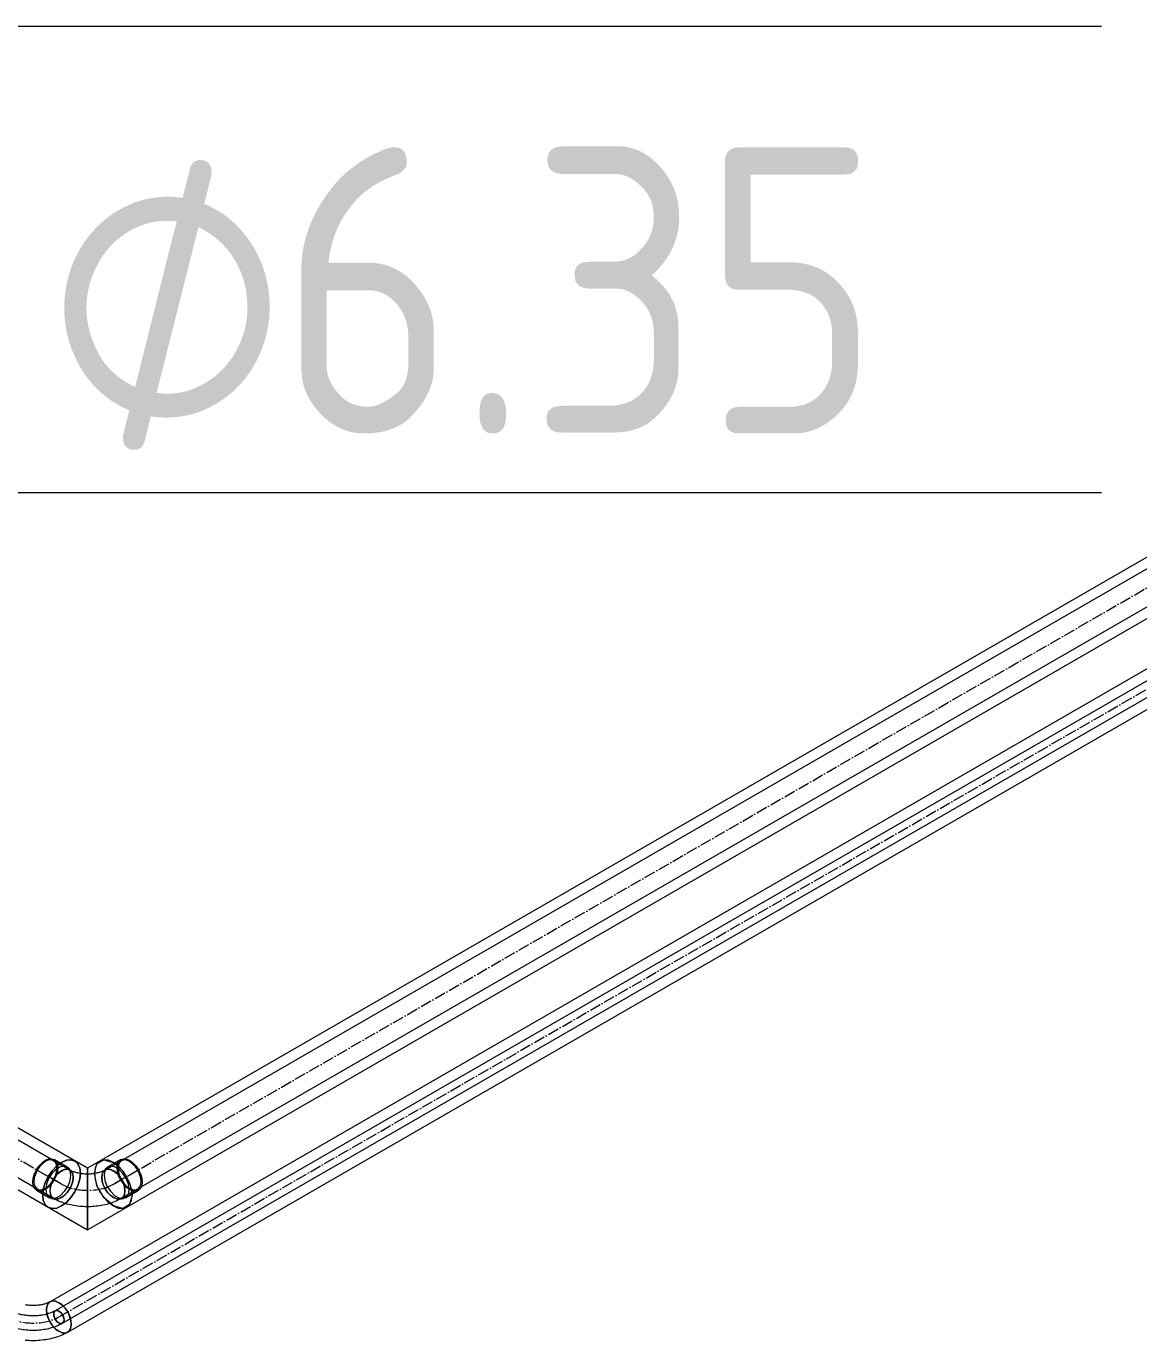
# Model space of a CAD drawing. Header units: millimetres. Extents: x -88595 to 880822, y -1054509 to -148035.
# Drawn here: x 378018 to 378989, y -314922 to -313774 of the extents above; entities that cross this region are included whole.
import ezdxf

# ---------------------------------------------------------------- set-up
doc = ezdxf.new("R2010")
doc.units = ezdxf.units.MM
doc.linetypes.add('$12$ADSK_Осевая', pattern=[14, 10, -2, 0, -2])
doc.linetypes.add('$13$ADSK_Осевая', pattern=[14, 10, -2, 0, -2])
for name, color, linetype, lineweight in [('Изоляция', 7, 'Continuous', 18), ('Марки', 7, 'Continuous', 20), ('Трубопровод', 7, 'Continuous', 18), ('Трубопроводы', 7, 'Continuous', 18)]:
    doc.layers.add(name, color=color, linetype=linetype, lineweight=lineweight)
doc.styles.add('$10$GOST Common', font='GOST_Common.ttf', dxfattribs={"width": 0.9, "height": 250})
doc.styles.add('$6$GOST Common_1', font='GOST_Common.ttf', dxfattribs={"width": 0.9, "height": 250})

# ---------------------------------------------------------------- blocks, each defined once
blk = doc.blocks.new('$0$ADSK_МедьПайка_Отвод-гнутая труба - Отвод _гнутая труба_-V101-В_ОВ3_3')
at = {"layer": 'Трубопроводы', "color": 190, "true_color": 0x8000ff}
for points in [[(15427.6, 13065.4, 0), (15427.7, 13066.8, 0), (15428.2, 13068.3, 0), (15428.9, 13069.8, 0), (15429.8, 13071.1, 0), (15430.9, 13072.3, 0), (15432.1, 13073.1, 0), (15433.2, 13073.6, 0), (15434.3, 13073.7, 0), (15435.2, 13073.4, 0), (15436, 13072.8, 0), (15436.4, 13071.8, 0), (15436.6, 13070.5, 0)], [(15436.6, 13070.5, 0), (15436.4, 13069.1, 0), (15436, 13067.6, 0), (15435.2, 13066.1, 0), (15434.3, 13064.8, 0), (15433.2, 13063.6, 0), (15432.1, 13062.8, 0), (15430.9, 13062.3, 0), (15429.8, 13062.2, 0), (15428.9, 13062.5, 0), (15428.2, 13063.1, 0), (15427.7, 13064.1, 0), (15427.6, 13065.4, 0)], [(15473.8, 13073.4, 0), (15473.1, 13073, 0), (15472.3, 13072.7, 0), (15471.5, 13072.3, 0), (15470.7, 13071.9, 0), (15469.8, 13071.6, 0), (15468.9, 13071.2, 0), (15468, 13070.9, 0), (15467, 13070.6, 0), (15466, 13070.4, 0), (15465, 13070.1, 0), (15464, 13069.9, 0), (15462.9, 13069.7, 0), (15461.9, 13069.5, 0), (15460.8, 13069.3, 0), (15459.7, 13069.2, 0), (15458.6, 13069.1, 0), (15457.5, 13069, 0), (15456.4, 13069, 0), (15455.2, 13068.9, 0), (15454.1, 13068.9, 0), (15453, 13069, 0), (15451.9, 13069, 0), (15450.8, 13069.1, 0), (15449.6, 13069.2, 0), (15448.5, 13069.3, 0), (15447.5, 13069.5, 0), (15446.4, 13069.6, 0), (15445.3, 13069.8, 0), (15444.3, 13070, 0), (15443.3, 13070.3, 0), (15442.3, 13070.6, 0), (15441.3, 13070.8, 0), (15440.4, 13071.1, 0), (15439.5, 13071.5, 0), (15438.6, 13071.8, 0), (15437.8, 13072.2, 0), (15436.9, 13072.6, 0), (15436.2, 13072.9, 0), (15435.4, 13073.3, 0), (15435.2, 13073.4, 0)], [(15472.5, 13070.5, 0), (15472.6, 13071.8, 0), (15473.1, 13072.8, 0), (15473.8, 13073.4, 0), (15474.7, 13073.7, 0), (15475.8, 13073.6, 0), (15477, 13073.1, 0), (15478.1, 13072.3, 0), (15479.2, 13071.1, 0), (15480.1, 13069.8, 0), (15480.9, 13068.3, 0), (15481.3, 13066.8, 0), (15481.5, 13065.4, 0)], [(15481.5, 13065.4, 0), (15481.3, 13064.1, 0), (15480.9, 13063.1, 0), (15480.1, 13062.5, 0), (15479.2, 13062.2, 0), (15478.1, 13062.3, 0), (15477, 13062.8, 0), (15475.8, 13063.6, 0), (15474.7, 13064.8, 0), (15473.8, 13066.1, 0), (15473.1, 13067.6, 0), (15472.6, 13069.1, 0), (15472.5, 13070.5, 0)], [(15480.1, 13062.5, 0), (15479, 13061.8, 0), (15477.9, 13061.3, 0), (15476.7, 13060.7, 0), (15475.5, 13060.2, 0), (15474.3, 13059.7, 0), (15473.1, 13059.2, 0), (15471.8, 13058.8, 0), (15470.5, 13058.4, 0), (15469.2, 13058.1, 0), (15467.9, 13057.7, 0), (15466.6, 13057.4, 0), (15465.2, 13057.2, 0), (15463.8, 13057, 0), (15462.4, 13056.8, 0), (15461.1, 13056.6, 0), (15459.7, 13056.4, 0), (15458.2, 13056.3, 0), (15456.8, 13056.3, 0), (15455.4, 13056.2, 0), (15454, 13056.2, 0), (15452.6, 13056.3, 0), (15451.2, 13056.3, 0), (15449.8, 13056.4, 0), (15448.4, 13056.5, 0), (15447, 13056.7, 0), (15445.6, 13056.9, 0), (15444.2, 13057.1, 0), (15442.8, 13057.4, 0), (15441.5, 13057.7, 0), (15440.2, 13058, 0), (15438.9, 13058.3, 0), (15437.6, 13058.7, 0), (15436.3, 13059.1, 0), (15435, 13059.6, 0), (15433.8, 13060.1, 0), (15432.6, 13060.6, 0), (15431.4, 13061.1, 0), (15430.3, 13061.7, 0), (15429.2, 13062.3, 0), (15428.9, 13062.5, 0)]]:
    blk.add_polyline3d(points, dxfattribs=at)
blk = doc.blocks.new('$0$ADSK_МедьПайка_Отвод - Отвод медный под пайку двухраструбный-V112-В_ОВ3_3')
at = {"layer": 'Трубопроводы', "color": 134, "true_color": 0x00a6a6}
for p, q in [((15484.2, 13199.1), (15472.9, 13205.6)), ((15530.9, 13205.6), (15519.6, 13199.1)), ((15483.6, 13198), (15472.3, 13204.5)), ((15486.4, 13196.4), (15483.6, 13198)), ((15487.8, 13195.1), (15485.8, 13197.7)), ((15518, 13197.7), (15516, 13195.1)), ((15520.2, 13198), (15517.4, 13196.4)), ((15531.5, 13204.5), (15520.2, 13198)), ((15457.4, 13178.7), (15468.7, 13172.1)), ((15458, 13179.8), (15469.3, 13173.2)), ((15469.3, 13173.2), (15472.1, 13171.6)), ((15470.6, 13171.5), (15473.9, 13171)), ((15529.9, 13171), (15533.2, 13171.5)), ((15531.7, 13171.6), (15534.5, 13173.2)), ((15534.5, 13173.2), (15545.8, 13179.8)), ((15535.1, 13172.1), (15546.4, 13178.7))]:
    blk.add_line(p, q, dxfattribs=at)
for points in [[(15454.1, 13185.8, 0), (15454.5, 13189.3, 0), (15455.6, 13193, 0), (15457.4, 13196.6, 0), (15459.6, 13200, 0), (15462.3, 13202.8, 0), (15465.1, 13204.9, 0), (15468, 13206.1, 0), (15470.6, 13206.3, 0), (15472.9, 13205.6, 0), (15474.7, 13204, 0), (15475.8, 13201.6, 0), (15476.1, 13198.5, 0)], [(15475.2, 13198, 0), (15474.9, 13200.8, 0), (15473.9, 13203, 0), (15472.3, 13204.5, 0), (15470.2, 13205.2, 0), (15467.7, 13204.9, 0), (15465.1, 13203.8, 0), (15462.5, 13201.9, 0), (15460.1, 13199.3, 0), (15458, 13196.3, 0), (15456.4, 13192.9, 0), (15455.4, 13189.5, 0), (15455, 13186.3, 0)], [(15527.7, 13198.5, 0), (15528, 13201.6, 0), (15529.1, 13204, 0), (15530.9, 13205.6, 0), (15533.2, 13206.3, 0), (15535.8, 13206.1, 0), (15538.7, 13204.9, 0), (15541.5, 13202.8, 0), (15544.2, 13200, 0), (15546.4, 13196.6, 0), (15548.2, 13193, 0), (15549.3, 13189.3, 0), (15549.7, 13185.8, 0)], [(15548.8, 13186.3, 0), (15548.4, 13189.5, 0), (15547.4, 13192.9, 0), (15545.8, 13196.3, 0), (15543.7, 13199.3, 0), (15541.3, 13201.9, 0), (15538.7, 13203.8, 0), (15536.1, 13204.9, 0), (15533.6, 13205.2, 0), (15531.5, 13204.5, 0), (15529.9, 13203, 0), (15528.9, 13200.8, 0), (15528.6, 13198, 0)], [(15476.1, 13198.5, 0), (15475.8, 13195, 0), (15474.7, 13191.3, 0), (15472.9, 13187.7, 0), (15470.6, 13184.3, 0), (15468, 13181.5, 0), (15465.1, 13179.5, 0), (15462.3, 13178.2, 0), (15459.6, 13178, 0), (15457.4, 13178.7, 0), (15455.6, 13180.3, 0), (15454.5, 13182.7, 0), (15454.1, 13185.8, 0)], [(15455, 13186.3, 0), (15455.4, 13183.5, 0), (15456.4, 13181.3, 0), (15458, 13179.8, 0), (15460.1, 13179.1, 0), (15462.5, 13179.4, 0), (15465.1, 13180.5, 0), (15467.7, 13182.4, 0), (15470.2, 13185, 0), (15472.3, 13188, 0), (15473.9, 13191.4, 0), (15474.9, 13194.8, 0), (15475.2, 13198, 0)], [(15487.4, 13192, 0), (15486.8, 13195.9, 0), (15484.9, 13198.6, 0), (15481.9, 13199.8, 0), (15478.4, 13199.2, 0), (15474.5, 13197, 0), (15470.9, 13193.4, 0), (15468, 13188.9, 0), (15466.1, 13184, 0), (15465.4, 13179.3, 0)], [(15469.2, 13178.2, 0), (15469.8, 13182.5, 0), (15471.5, 13187, 0), (15474.2, 13191.2, 0), (15477.5, 13194.5, 0), (15481, 13196.5, 0), (15484.3, 13197, 0), (15487, 13196, 0), (15488.8, 13193.5, 0), (15489.4, 13189.8, 0)], [(15469.2, 13178.2, 0), (15469.5, 13181.4, 0), (15470.5, 13184.8, 0), (15472.1, 13188.1, 0), (15474.2, 13191.2, 0), (15476.7, 13193.7, 0), (15479.3, 13195.7, 0), (15481.9, 13196.8, 0), (15484.3, 13197, 0), (15486.4, 13196.4, 0), (15488, 13194.9, 0), (15489, 13192.6, 0), (15489.4, 13189.8, 0)], [(15517.4, 13196.4, 0), (15516.9, 13196.1, 0), (15516.3, 13195.8, 0), (15515.8, 13195.5, 0), (15515.1, 13195.3, 0), (15514.5, 13195, 0), (15513.8, 13194.7, 0), (15513, 13194.5, 0), (15512.3, 13194.3, 0), (15511.5, 13194, 0), (15510.7, 13193.8, 0), (15509.8, 13193.7, 0), (15509, 13193.5, 0), (15508.1, 13193.3, 0), (15507.2, 13193.2, 0), (15506.3, 13193.1, 0), (15505.3, 13193, 0), (15504.4, 13192.9, 0), (15503.5, 13192.9, 0), (15502.5, 13192.9, 0), (15501.6, 13192.9, 0), (15500.6, 13192.9, 0), (15499.7, 13192.9, 0), (15498.7, 13193, 0), (15497.8, 13193.1, 0), (15496.9, 13193.2, 0), (15496, 13193.3, 0), (15495.1, 13193.4, 0), (15494.2, 13193.6, 0), (15493.4, 13193.8, 0), (15492.5, 13194, 0), (15491.7, 13194.2, 0), (15491, 13194.4, 0), (15490.2, 13194.7, 0), (15489.5, 13194.9, 0), (15488.8, 13195.2, 0), (15488.2, 13195.5, 0), (15487.6, 13195.7, 0), (15487.1, 13196, 0), (15486.5, 13196.3, 0), (15486.4, 13196.4, 0)], [(15514.4, 13189.8, 0), (15515, 13193.5, 0), (15516.8, 13196, 0), (15519.5, 13197, 0), (15522.8, 13196.5, 0), (15526.3, 13194.5, 0), (15529.6, 13191.2, 0), (15532.3, 13187, 0), (15534, 13182.5, 0), (15534.6, 13178.2, 0)], [(15514.4, 13189.8, 0), (15514.8, 13192.6, 0), (15515.8, 13194.9, 0), (15517.4, 13196.4, 0), (15519.5, 13197, 0), (15521.9, 13196.8, 0), (15524.5, 13195.7, 0), (15527.1, 13193.7, 0), (15529.6, 13191.2, 0), (15531.7, 13188.1, 0), (15533.3, 13184.8, 0), (15534.3, 13181.4, 0), (15534.6, 13178.2, 0)], [(15538.4, 13179.3, 0), (15537.7, 13184, 0), (15535.8, 13188.9, 0), (15532.9, 13193.4, 0), (15529.3, 13197, 0), (15525.4, 13199.2, 0), (15521.9, 13199.8, 0), (15518.9, 13198.6, 0), (15517, 13195.9, 0), (15516.4, 13192, 0)], [(15549.7, 13185.8, 0), (15549.3, 13182.7, 0), (15548.2, 13180.3, 0), (15546.4, 13178.7, 0), (15544.2, 13178, 0), (15541.5, 13178.2, 0), (15538.7, 13179.5, 0), (15535.8, 13181.5, 0), (15533.2, 13184.3, 0), (15530.9, 13187.7, 0), (15529.1, 13191.3, 0), (15528, 13195, 0), (15527.7, 13198.5, 0)], [(15528.6, 13198, 0), (15528.9, 13194.8, 0), (15529.9, 13191.4, 0), (15531.5, 13188, 0), (15533.6, 13185, 0), (15536.1, 13182.4, 0), (15538.7, 13180.5, 0), (15541.3, 13179.4, 0), (15543.7, 13179.1, 0), (15545.8, 13179.8, 0), (15547.4, 13181.3, 0), (15548.4, 13183.5, 0), (15548.8, 13186.3, 0)], [(15465.4, 13179.3, 0), (15466.1, 13175.3, 0), (15468, 13172.6, 0), (15470.9, 13171.4, 0), (15474.5, 13172, 0), (15478.4, 13174.2, 0), (15481.9, 13177.8, 0), (15484.9, 13182.3, 0), (15486.8, 13187.2, 0), (15487.4, 13192, 0)], [(15489.4, 13189.8, 0), (15488.8, 13185.5, 0), (15487, 13181, 0), (15484.3, 13176.8, 0), (15481, 13173.5, 0), (15477.5, 13171.5, 0), (15474.2, 13171, 0), (15471.5, 13172, 0), (15469.8, 13174.5, 0), (15469.2, 13178.2, 0)], [(15489.4, 13189.8, 0), (15489, 13186.6, 0), (15488, 13183.2, 0), (15486.4, 13179.9, 0), (15484.3, 13176.8, 0), (15481.9, 13174.2, 0), (15479.3, 13172.3, 0), (15476.7, 13171.2, 0), (15474.2, 13171, 0), (15472.1, 13171.6, 0), (15470.5, 13173.1, 0), (15469.5, 13175.3, 0), (15469.2, 13178.2, 0)], [(15534.6, 13178.2, 0), (15534, 13174.5, 0), (15532.3, 13172, 0), (15529.6, 13171, 0), (15526.3, 13171.5, 0), (15522.8, 13173.5, 0), (15519.5, 13176.8, 0), (15516.8, 13181, 0), (15515, 13185.5, 0), (15514.4, 13189.8, 0)], [(15534.6, 13178.2, 0), (15534.3, 13175.3, 0), (15533.3, 13173.1, 0), (15531.7, 13171.6, 0), (15529.6, 13171, 0), (15527.1, 13171.2, 0), (15524.5, 13172.3, 0), (15521.9, 13174.2, 0), (15519.5, 13176.8, 0), (15517.4, 13179.9, 0), (15515.8, 13183.2, 0), (15514.8, 13186.6, 0), (15514.4, 13189.8, 0)], [(15516.4, 13192, 0), (15517, 13187.2, 0), (15518.9, 13182.3, 0), (15521.9, 13177.8, 0), (15525.4, 13174.2, 0), (15529.3, 13172, 0), (15532.9, 13171.4, 0), (15535.8, 13172.6, 0), (15537.7, 13175.3, 0), (15538.4, 13179.3, 0)], [(15531.7, 13171.6, 0), (15530.3, 13170.9, 0), (15529, 13170.2, 0), (15527.6, 13169.5, 0), (15526.1, 13168.9, 0), (15524.7, 13168.3, 0), (15523.2, 13167.8, 0), (15521.7, 13167.3, 0), (15520.2, 13166.8, 0), (15518.7, 13166.4, 0), (15517.2, 13166, 0), (15515.6, 13165.7, 0), (15514.1, 13165.4, 0), (15512.5, 13165.1, 0), (15510.9, 13164.9, 0), (15509.3, 13164.7, 0), (15507.7, 13164.5, 0), (15506.1, 13164.4, 0), (15504.5, 13164.3, 0), (15502.9, 13164.3, 0), (15501.3, 13164.3, 0), (15499.7, 13164.3, 0), (15498.1, 13164.4, 0), (15496.5, 13164.5, 0), (15494.9, 13164.6, 0), (15493.3, 13164.8, 0), (15491.7, 13165, 0), (15490.1, 13165.3, 0), (15488.6, 13165.6, 0), (15487, 13165.9, 0), (15485.5, 13166.3, 0), (15484, 13166.7, 0), (15482.5, 13167.2, 0), (15481, 13167.6, 0), (15479.5, 13168.2, 0), (15478.1, 13168.7, 0), (15476.6, 13169.3, 0), (15475.2, 13170, 0), (15473.8, 13170.7, 0), (15472.5, 13171.4, 0), (15472.1, 13171.6, 0)]]:
    blk.add_polyline3d(points, dxfattribs=at)
blk = doc.blocks.new('$0$ADSK_M_Трубы - Диаметр_10-3265709-В_ОВ3_3')
at = {"layer": 'Марки'}
blk.add_line((-19808.8, 11394.8), (-18808.8, 11394.8), dxfattribs=at)

msp = doc.modelspace()

# ---------------------------------------------------------------- linework, layer by layer
at = {"layer": 'Изоляция', "color": 134, "true_color": 0x00a6a6}
for p, q in [((379773.4, -313789.1), (378071.4, -314771.7)), ((378071.4, -314825.5), (379773.4, -313842.9)), ((378071.4, -314771.7), (377557.2, -314474.9)), ((377510.7, -314501.8), (378071.4, -314825.5))]:
    msp.add_line(p, q, dxfattribs=at)
at = {"layer": 'Изоляция', "color": 190, "true_color": 0x8000ff}
for p, q in [((379784.6, -313880.3), (378038.8, -314888.3)), ((378054.1, -314914.9), (379800, -313906.9))]:
    msp.add_line(p, q, dxfattribs=at)
at = {"layer": 'Изоляция', "color": 134, "true_color": 0x00a6a6}
for points in [[(378048.7, -314766.6, 0), (378044.5, -314769.7, 0), (378040.5, -314773.9, 0), (378037.1, -314778.9, 0), (378034.5, -314784.3, 0), (378032.8, -314789.8, 0), (378032.3, -314795.1, 0)], [(378032.3, -314795.1, 0), (378032.8, -314789.8, 0), (378034.5, -314784.3, 0), (378037.1, -314778.9, 0), (378040.5, -314773.9, 0), (378044.5, -314769.7, 0), (378048.7, -314766.6, 0)], [(378065.2, -314776.1, 0), (378064.6, -314771.5, 0), (378063, -314767.8, 0), (378060.4, -314765.4, 0), (378057, -314764.4, 0), (378053, -314764.7, 0), (378048.7, -314766.6, 0)], [(378048.7, -314766.6, 0), (378053, -314764.7, 0), (378057, -314764.4, 0), (378060.4, -314765.4, 0), (378063, -314767.8, 0), (378064.6, -314771.5, 0), (378065.2, -314776.1, 0)], [(378094, -314766.6, 0), (378089.7, -314764.7, 0), (378085.8, -314764.4, 0), (378082.3, -314765.4, 0), (378079.7, -314767.8, 0), (378078.1, -314771.5, 0), (378077.5, -314776.1, 0)], [(378077.5, -314776.1, 0), (378079.7, -314767.8, 0), (378085.8, -314764.4, 0), (378094, -314766.6, 0)], [(378110.5, -314795.1, 0), (378109.9, -314789.8, 0), (378108.2, -314784.3, 0), (378105.6, -314778.9, 0), (378102.2, -314773.9, 0), (378098.3, -314769.7, 0), (378094, -314766.6, 0)], [(378094, -314766.6, 0), (378102.2, -314773.9, 0), (378108.2, -314784.3, 0), (378110.5, -314795.1, 0)], [(378048.7, -314804.6, 0), (378053, -314801.5, 0), (378057, -314797.3, 0), (378060.4, -314792.3, 0), (378063, -314786.8, 0), (378064.6, -314781.3, 0), (378065.2, -314776.1, 0)], [(378065.2, -314776.1, 0), (378064.6, -314781.3, 0), (378063, -314786.8, 0), (378060.4, -314792.3, 0), (378057, -314797.3, 0), (378053, -314801.5, 0), (378048.7, -314804.6, 0)], [(378071.4, -314779.6, 0), (378071.4, -314775.4, 0), (378071.4, -314772.7, 0), (378071.4, -314771.7, 0), (378071.4, -314772.7, 0), (378071.4, -314775.4, 0), (378071.4, -314779.6, 0)], [(378071.4, -314817.6, 0), (378071.4, -314812.1, 0), (378071.4, -314805.6, 0), (378071.4, -314798.6, 0), (378071.4, -314791.7, 0), (378071.4, -314785.2, 0), (378071.4, -314779.6, 0)], [(378071.4, -314779.6, 0), (378071.4, -314785.2, 0), (378071.4, -314791.7, 0), (378071.4, -314798.6, 0), (378071.4, -314805.6, 0), (378071.4, -314812.1, 0), (378071.4, -314817.6, 0)], [(378077.5, -314776.1, 0), (378078.1, -314781.3, 0), (378079.7, -314786.8, 0), (378082.3, -314792.3, 0), (378085.8, -314797.3, 0), (378089.7, -314801.5, 0), (378094, -314804.6, 0)], [(378094, -314804.6, 0), (378085.8, -314797.3, 0), (378079.7, -314786.8, 0), (378077.5, -314776.1, 0)], [(378032.3, -314795.1, 0), (378032.8, -314799.7, 0), (378034.5, -314803.3, 0), (378037.1, -314805.7, 0), (378040.5, -314806.8, 0), (378044.5, -314806.4, 0), (378048.7, -314804.6, 0)], [(378048.7, -314804.6, 0), (378044.5, -314806.4, 0), (378040.5, -314806.8, 0), (378037.1, -314805.7, 0), (378034.5, -314803.3, 0), (378032.8, -314799.7, 0), (378032.3, -314795.1, 0)], [(378094, -314804.6, 0), (378098.3, -314806.4, 0), (378102.2, -314806.8, 0), (378105.6, -314805.7, 0), (378108.2, -314803.3, 0), (378109.9, -314799.7, 0), (378110.5, -314795.1, 0)], [(378110.5, -314795.1, 0), (378108.2, -314803.3, 0), (378102.2, -314806.8, 0), (378094, -314804.6, 0)], [(378071.4, -314817.6, 0), (378071.4, -314821.9, 0), (378071.4, -314824.6, 0), (378071.4, -314825.5, 0), (378071.4, -314824.6, 0), (378071.4, -314821.9, 0), (378071.4, -314817.6, 0)]]:
    msp.add_polyline3d(points, dxfattribs=at)
at = {"layer": 'Изоляция', "color": 190, "true_color": 0x8000ff}
for points in [[(378038.8, -314888.3, 0), (378038.3, -314888.6, 0), (378037.8, -314888.8, 0), (378037.2, -314889.1, 0), (378036.7, -314889.3, 0), (378036, -314889.6, 0), (378035.4, -314889.8, 0), (378034.7, -314890.1, 0), (378034, -314890.3, 0), (378033.2, -314890.5, 0), (378032.4, -314890.7, 0), (378031.6, -314890.9, 0), (378030.8, -314891, 0), (378029.9, -314891.2, 0), (378029.1, -314891.3, 0), (378028.2, -314891.4, 0), (378027.3, -314891.5, 0), (378026.4, -314891.6, 0), (378025.5, -314891.6, 0), (378024.6, -314891.6, 0), (378023.6, -314891.6, 0), (378022.7, -314891.6, 0), (378021.8, -314891.6, 0), (378020.9, -314891.5, 0), (378020, -314891.4, 0), (378019.1, -314891.3, 0), (378018.3, -314891.2, 0), (378017.4, -314891.1, 0)], [(378046.4, -314889.1, 0), (378043.6, -314887.9, 0), (378041, -314887.6, 0), (378038.8, -314888.3, 0), (378037, -314889.9, 0), (378035.9, -314892.3, 0), (378035.6, -314895.3, 0)], [(378035.6, -314895.3, 0), (378035.8, -314892.7, 0), (378036.7, -314890.5, 0), (378037.9, -314888.9, 0), (378039.7, -314887.9, 0), (378041.7, -314887.6, 0), (378044, -314888, 0), (378046.4, -314889.1, 0)], [(378035.6, -314895.3, 0), (378035.9, -314898.8, 0), (378037, -314902.4, 0), (378038.8, -314906, 0), (378041, -314909.3, 0), (378043.6, -314912.1, 0), (378046.4, -314914.1, 0)], [(378046.4, -314914.1, 0), (378044, -314912.4, 0), (378041.7, -314910.2, 0), (378039.7, -314907.5, 0), (378037.9, -314904.5, 0), (378036.6, -314901.4, 0), (378035.8, -314898.3, 0), (378035.6, -314895.3, 0)], [(378057.3, -314907.9, 0), (378056.9, -314904.4, 0), (378055.8, -314900.8, 0), (378054.1, -314897.2, 0), (378051.9, -314893.9, 0), (378049.2, -314891.1, 0), (378046.4, -314889.1, 0)], [(378046.4, -314889.1, 0), (378048.8, -314890.8, 0), (378051.1, -314893, 0), (378053.2, -314895.7, 0), (378054.9, -314898.7, 0), (378056.2, -314901.8, 0), (378057, -314904.9, 0), (378057.3, -314907.9, 0)], [(378046.4, -314914.1, 0), (378049.2, -314915.3, 0), (378051.9, -314915.6, 0), (378054.1, -314914.9, 0), (378055.8, -314913.3, 0), (378056.9, -314910.9, 0), (378057.3, -314907.9, 0)], [(378057.3, -314907.9, 0), (378057, -314910.5, 0), (378056.2, -314912.7, 0), (378054.9, -314914.3, 0), (378053.2, -314915.3, 0), (378051.1, -314915.6, 0), (378048.8, -314915.2, 0), (378046.4, -314914.1, 0)], [(378054.1, -314914.9, 0), (378052.7, -314915.7, 0), (378051.3, -314916.4, 0), (378049.9, -314917.1, 0), (378048.5, -314917.7, 0), (378047, -314918.3, 0), (378045.5, -314918.8, 0), (378044, -314919.3, 0), (378042.5, -314919.8, 0), (378041, -314920.2, 0), (378039.4, -314920.6, 0), (378037.9, -314920.9, 0), (378036.3, -314921.2, 0), (378034.7, -314921.5, 0), (378033.1, -314921.7, 0), (378031.5, -314921.9, 0), (378029.9, -314922.1, 0), (378028.3, -314922.2, 0), (378026.6, -314922.3, 0), (378025, -314922.3, 0), (378023.4, -314922.3, 0), (378021.8, -314922.3, 0), (378020.1, -314922.2, 0), (378018.5, -314922.1, 0), (378016.9, -314922, 0)]]:
    msp.add_polyline3d(points, dxfattribs=at)
at = {"layer": 'Трубопровод', "color": 134, "true_color": 0x00a6a6}
for p, q in [((379743.6, -313816.7), (378086.8, -314773.2)), ((378101.1, -314797.9), (379757.9, -313841.4)), ((378055.9, -314773.2), (377563.7, -314489.1)), ((377549.4, -314513.8), (378041.6, -314797.9))]:
    msp.add_line(p, q, dxfattribs=at)
at = {"layer": 'Трубопровод', "color": 134, "linetype": '$12$ADSK_Осевая', "true_color": 0x00a6a6}
for p, q in [((378094, -314785.6), (379750.8, -313829)), ((378094, -314785.6), (379750.8, -313829)), ((378048.7, -314785.6), (377556.6, -314501.4)), ((378048.7, -314785.6), (377556.6, -314501.4))]:
    msp.add_line(p, q, dxfattribs=at)
at = {"layer": 'Трубопровод', "color": 190, "true_color": 0x8000ff}
for p, q in [((379789.1, -313888.1), (378043.3, -314896.1)), ((378049.6, -314907.1), (379795.5, -313899.1))]:
    msp.add_line(p, q, dxfattribs=at)
at = {"layer": 'Трубопровод', "color": 190, "linetype": '$12$ADSK_Осевая', "true_color": 0x8000ff}
msp.add_line((378046.4, -314901.6), (379792.3, -313893.6), dxfattribs=at)
msp.add_line((378046.4, -314901.6), (379792.3, -313893.6), dxfattribs=at)
at = {"layer": 'Трубопровод', "color": 134, "true_color": 0x00a6a6}
for points in [[(378048.7, -314773.9, 0), (378046.1, -314775.8, 0), (378043.7, -314778.4, 0), (378041.6, -314781.4, 0), (378040, -314784.8, 0), (378039, -314788.2, 0), (378038.6, -314791.4, 0)], [(378058.8, -314779.7, 0), (378058.5, -314776.9, 0), (378057.5, -314774.7, 0), (378055.9, -314773.2, 0), (378053.8, -314772.6, 0), (378051.3, -314772.8, 0), (378048.7, -314773.9, 0)], [(378048.7, -314797.2, 0), (378051.3, -314795.3, 0), (378053.8, -314792.8, 0), (378055.9, -314789.7, 0), (378057.5, -314786.4, 0), (378058.5, -314783, 0), (378058.8, -314779.7, 0)], [(378094, -314773.9, 0), (378091.4, -314772.8, 0), (378088.9, -314772.6, 0), (378086.8, -314773.2, 0), (378085.2, -314774.7, 0), (378084.2, -314776.9, 0), (378083.9, -314779.7, 0)], [(378083.9, -314779.7, 0), (378084.2, -314783, 0), (378085.2, -314786.4, 0), (378086.8, -314789.7, 0), (378088.9, -314792.8, 0), (378091.4, -314795.3, 0), (378094, -314797.2, 0)], [(378104.1, -314791.4, 0), (378103.7, -314788.2, 0), (378102.7, -314784.8, 0), (378101.1, -314781.4, 0), (378099, -314778.4, 0), (378096.6, -314775.8, 0), (378094, -314773.9, 0)], [(378038.6, -314791.4, 0), (378039, -314794.2, 0), (378040, -314796.5, 0), (378041.6, -314797.9, 0), (378043.7, -314798.6, 0), (378046.1, -314798.3, 0), (378048.7, -314797.2, 0)], [(378094, -314797.2, 0), (378096.6, -314798.3, 0), (378099, -314798.6, 0), (378101.1, -314797.9, 0), (378102.7, -314796.5, 0), (378103.7, -314794.2, 0), (378104.1, -314791.4, 0)]]:
    msp.add_polyline3d(points, dxfattribs=at)
at = {"layer": 'Трубопровод', "color": 190, "true_color": 0x8000ff}
for points in [[(378046.4, -314896.4, 0), (378045.3, -314895.9, 0), (378044.2, -314895.8, 0), (378043.3, -314896.1, 0), (378042.5, -314896.8, 0), (378042.1, -314897.8, 0), (378041.9, -314899, 0)], [(378050.9, -314904.2, 0), (378050.8, -314902.8, 0), (378050.3, -314901.3, 0), (378049.6, -314899.8, 0), (378048.7, -314898.4, 0), (378047.6, -314897.3, 0), (378046.4, -314896.4, 0)], [(378041.9, -314899, 0), (378042.1, -314900.4, 0), (378042.5, -314902, 0), (378043.3, -314903.4, 0), (378044.2, -314904.8, 0), (378045.3, -314905.9, 0), (378046.4, -314906.8, 0)], [(378046.4, -314906.8, 0), (378047.6, -314907.3, 0), (378048.7, -314907.4, 0), (378049.6, -314907.1, 0), (378050.3, -314906.4, 0), (378050.8, -314905.5, 0), (378050.9, -314904.2, 0)]]:
    msp.add_polyline3d(points, dxfattribs=at)
at = {"layer": 'Трубопроводы', "color": 134, "linetype": '$12$ADSK_Осевая', "true_color": 0x00a6a6}
for p, q in [((378045.9, -314783.9), (378034.6, -314777.4)), ((378096.8, -314783.9), (378108.1, -314777.4)), ((378048.7, -314785.6), (378045.9, -314783.9)), ((378094, -314785.6), (378096.8, -314783.9))]:
    msp.add_line(p, q, dxfattribs=at)
at = {"layer": 'Трубопроводы', "color": 134, "linetype": '$13$ADSK_Осевая', "true_color": 0x00a6a6}
msp.add_ellipse((378071.4, -314772.5), major_axis=(32, 0), ratio=0.57735, start_param=3.926991, end_param=5.497787, dxfattribs=at)
at = {"layer": 'Трубопроводы', "color": 190, "linetype": '$13$ADSK_Осевая', "true_color": 0x8000ff}
msp.add_ellipse((378024, -314888.6), major_axis=(31.7, 0), ratio=0.57735, start_param=3.926991, end_param=5.497787, dxfattribs=at)

# ---------------------------------------------------------------- block references
at = {"layer": 'Марки'}
for p in [(397765.4, -325168.8), (397765.4, -325576.1)]:
    msp.add_blockref('$0$ADSK_M_Трубы - Диаметр_10-3265709-В_ОВ3_3', p, dxfattribs=at)
at = {"layer": 'Трубопроводы', "color": 134, "true_color": 0x00a6a6}
msp.add_blockref('$0$ADSK_МедьПайка_Отвод - Отвод медный под пайку двухраструбный-V112-В_ОВ3_3', (362569.5, -327969.6), dxfattribs=at)
at = {"layer": 'Трубопроводы', "color": 190, "true_color": 0x8000ff}
msp.add_blockref('$0$ADSK_МедьПайка_Отвод-гнутая труба - Отвод _гнутая труба_-V101-В_ОВ3_3', (362569.5, -327969.6), dxfattribs=at)

# ---------------------------------------------------------------- texts
at = {"layer": 'Марки', "lineweight": 9, "char_height": 250, "attachment_point": 1}
for s, insert, width, style in [('6.35', (378238.2, -313879.8), 663.797, '$10$GOST Common'), ('\\fGOST Common|b0|i0|c254|p34|;\\W.9;⌀', (378035.8, -313879.8), 245.316, '$6$GOST Common_1')]:
    msp.add_mtext(s, dxfattribs=dict(at, insert=insert, width=width, style=style))

doc.saveas('drawing.dxf')
